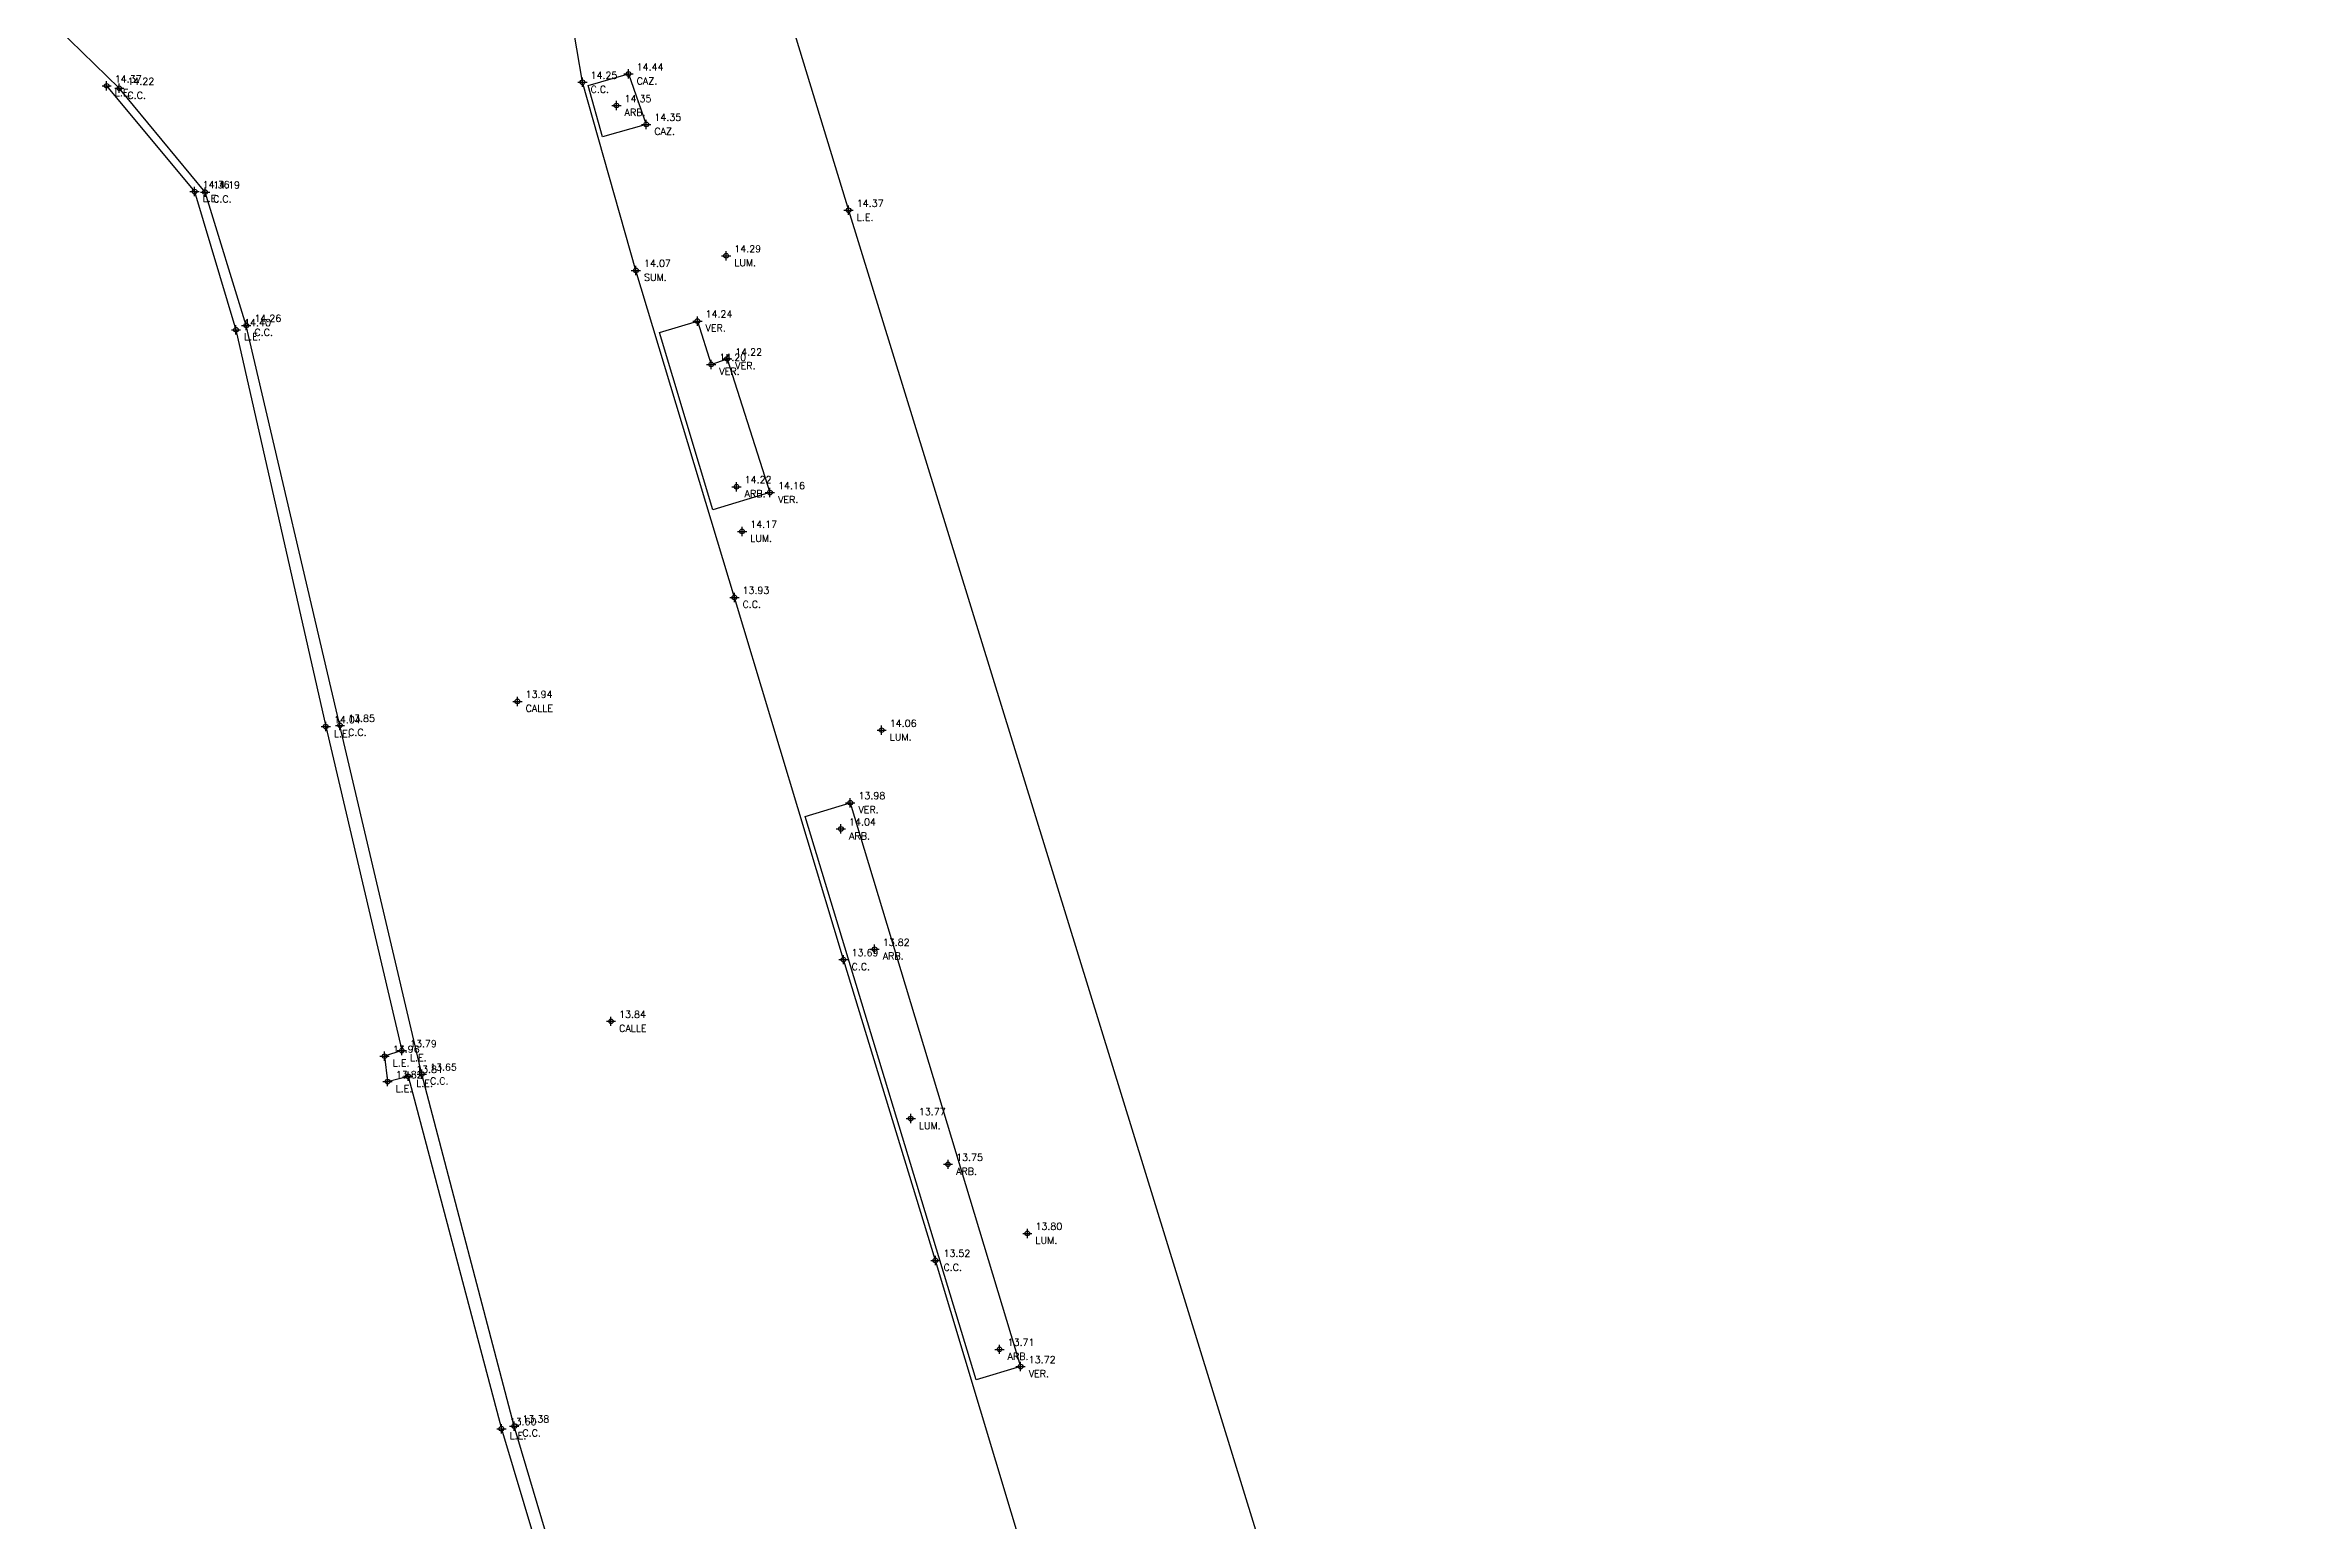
# Model space of a CAD drawing. Header units: metres. Extents: x 27389 to 27997, y 69801 to 70692.
# Drawn here: x 27652.6 to 27749.7, y 70498.1 to 70561.6 of the extents above; entities that cross this region are included whole.
import ezdxf

# ---------------------------------------------------------------- set-up
doc = ezdxf.new("R2010")
doc.units = ezdxf.units.M
for name, color, linetype in [('C.C.', 1, 'Continuous'), ('CAZ.', 3, 'Continuous'), ('L.E.', 130, 'Continuous'), ('Mro AU.', 8, 'Continuous'), ('VER.', 2, 'Continuous')]:
    doc.layers.add(name, color=color, linetype=linetype)
doc.styles.get("Standard").update_dxf_attribs({"font": 'simplex.shx'})

# ---------------------------------------------------------------- blocks, each defined once
blk = doc.blocks.new('*U5')
at = {"color": 0, "linetype": 'ByBlock', "lineweight": -2, "transparency": 16777216}
for p, q in [((-1, 0), (1, 0)), ((0, -1), (0, 1))]:
    blk.add_line(p, q, dxfattribs=at)
blk.add_circle((0, 0), 0.5, dxfattribs=at)

msp = doc.modelspace()

# ---------------------------------------------------------------- linework, layer by layer
at = {"layer": 'C.C.', "flags": 128}
msp.add_lwpolyline([(27749.662, 70371.436), (27742.932, 70367.952, -0.102186), (27738.68, 70367.1, -0.144233), (27735.657, 70368.01, -0.06504), (27733.553, 70369.814), (27730.535, 70378.154), (27724.232, 70399.077), (27722.257, 70405.632), (27720.344, 70411.977), (27716.889, 70423.339), (27714.657, 70430.992), (27713.884, 70433.469), (27709.578, 70447.712), (27705.774, 70460.283), (27699.972, 70479.448), (27695.481, 70494.225), (27690.943, 70509.321), (27686.984, 70522.268), (27682.288, 70537.866), (27678.045, 70551.945), (27675.744, 70560.044), (27674.766, 70565.804)], format="xyb", dxfattribs=at)
msp.add_lwpolyline([(27701.523, 70406.751), (27685.231, 70460.738), (27683.844, 70465.296), (27679.509, 70479.655), (27672.806, 70502.187), (27668.828, 70517.339), (27665.303, 70532.356), (27661.268, 70549.577), (27659.492, 70555.316), (27655.8, 70559.784), (27652.603, 70562.888)], dxfattribs=at)
at = {"layer": 'CAZ.', "flags": 128}
msp.add_lwpolyline([(27678.49, 70558.23), (27676.608, 70557.695), (27675.99, 70559.908), (27677.728, 70560.402)], close=True, dxfattribs=at)
at = {"layer": 'L.E.', "flags": 128}
msp.add_lwpolyline([(27679.487, 70607.323), (27676.24, 70606.778), (27677.691, 70597.385), (27674.449, 70596.4), (27679.439, 70579.975), (27687.207, 70554.532), (27713.607, 70468.915), (27718.533, 70452.625), (27724.578, 70434.56), (27732.182, 70408.351), (27741.769, 70376.124), (27746.818, 70374.111), (27748.748, 70374.953)], dxfattribs=at)
at = {"layer": 'Mro AU.', "flags": 128}
msp.add_lwpolyline([(27655.255, 70559.891), (27659.039, 70555.34), (27660.824, 70549.39), (27664.69, 70532.302), (27667.966, 70518.35), (27667.225, 70518.114), (27667.353, 70517.017), (27668.233, 70517.247), (27672.257, 70502.074), (27679.038, 70479.422), (27684.77, 70460.499), (27701.838, 70403.693), (27701.181, 70393.327)], dxfattribs=at)
at = {"layer": 'VER.'}
msp.add_line((27687.279, 70529.026), (27694.612, 70504.748), dxfattribs=at)
at = {"layer": 'VER.', "flags": 128}
msp.add_lwpolyline([(27679.061, 70549.265), (27680.695, 70549.763), (27681.287, 70547.895), (27681.974, 70548.137), (27683.818, 70542.38), (27681.36, 70541.639)], close=True, dxfattribs=at)
at = {"layer": 'VER.'}
msp.add_polyline3d([(27694.612, 70504.748, 13.724), (27692.7, 70504.171, 0), (27685.336, 70528.436, 0), (27687.279, 70529.026, 13.981)], dxfattribs=at)

# ---------------------------------------------------------------- block references
at = {"layer": 'VER.', "color": 1, "xscale": 0.2, "yscale": 0.2, "zscale": 0.2}
for p in [(27655.255, 70559.891, 14.37), (27655.8, 70559.784, 14.218), (27675.744, 70560.044, 14.251), (27677.728, 70560.402, 14.435), (27677.209, 70559.044, 14.35), (27678.49, 70558.23, 14.352), (27659.039, 70555.34, 14.355), (27659.492, 70555.316, 14.19), (27687.207, 70554.532, 14.369), (27681.932, 70552.573, 14.294), (27678.045, 70551.945, 14.067), (27660.824, 70549.39, 14.396), (27661.268, 70549.577, 14.263), (27680.695, 70549.763, 14.241), (27681.974, 70548.137, 14.223), (27681.287, 70547.895, 14.204), (27682.379, 70542.63, 14.217), (27683.818, 70542.38, 14.157), (27682.619, 70540.707, 14.173), (27682.288, 70537.866, 13.928), (27672.946, 70533.388, 13.94), (27664.69, 70532.302, 14.038), (27665.303, 70532.356, 13.854), (27688.629, 70532.148, 14.06), (27687.279, 70529.026, 13.981), (27686.874, 70527.895, 14.037), (27686.984, 70522.268, 13.689), (27688.325, 70522.72, 13.822), (27676.973, 70519.613, 13.839), (27667.225, 70518.114, 13.955), (27667.966, 70518.35, 13.79), (27668.233, 70517.247, 13.812), (27668.828, 70517.339, 13.646), (27667.353, 70517.017, 13.825), (27689.881, 70515.426, 13.766), (27691.487, 70513.456, 13.747), (27694.903, 70510.483, 13.8), (27690.943, 70509.321, 13.521), (27693.703, 70505.49, 13.713), (27694.612, 70504.748, 13.724), (27672.257, 70502.074, 13.603), (27672.806, 70502.187, 13.38)]:
    msp.add_blockref('*U5', p, dxfattribs=at)

# ---------------------------------------------------------------- texts
at = {"color": 3, "linetype": 'ByBlock', "insert": (27677.559, 70558.894), "char_height": 0.3, "attachment_point": 1}
msp.add_mtext('ARB.', dxfattribs=at)
at = {"layer": 'VER.', "color": 1, "char_height": 0.3, "attachment_point": 7}
for s, insert in [('14.37', (27655.605, 70560.041, 14.37)), ('14.22', (27656.15, 70559.934, 14.218)), ('14.25', (27676.094, 70560.194, 14.251)), ('14.44', (27678.078, 70560.552, 14.435)), ('14.35', (27677.559, 70559.194, 14.35)), ('14.35', (27678.84, 70558.38, 14.352)), ('14.36', (27659.389, 70555.49, 14.355)), ('14.19', (27659.842, 70555.466, 14.19)), ('14.37', (27687.557, 70554.682, 14.369)), ('14.07', (27678.395, 70552.095, 14.067)), ('14.29', (27682.282, 70552.723, 14.294)), ('14.40', (27661.174, 70549.54, 14.396)), ('14.26', (27661.618, 70549.727, 14.263)), ('14.24', (27681.045, 70549.913, 14.241)), ('14.20', (27681.637, 70548.045, 14.204)), ('14.22', (27682.324, 70548.287, 14.223)), ('14.22', (27682.729, 70542.78, 14.217)), ('14.16', (27684.168, 70542.53, 14.157)), ('14.17', (27682.969, 70540.857, 14.173)), ('13.93', (27682.638, 70538.016, 13.928)), ('13.94', (27673.296, 70533.538, 13.94)), ('13.85', (27665.653, 70532.506, 13.854)), ('14.04', (27665.04, 70532.452, 14.038)), ('14.06', (27688.979, 70532.298, 14.06)), ('13.98', (27687.629, 70529.176, 13.981)), ('14.04', (27687.224, 70528.045, 14.037)), ('13.82', (27688.675, 70522.87, 13.822)), ('13.69', (27687.334, 70522.418, 13.689)), ('13.84', (27677.323, 70519.763, 13.839)), ('13.96', (27667.575, 70518.264, 13.955)), ('13.79', (27668.316, 70518.5, 13.79)), ('13.82', (27667.703, 70517.167, 13.825)), ('13.81', (27668.583, 70517.397, 13.812)), ('13.65', (27669.178, 70517.489, 13.646)), ('13.77', (27690.231, 70515.576, 13.766)), ('13.75', (27691.837, 70513.606, 13.747)), ('13.80', (27695.253, 70510.633, 13.8)), ('13.52', (27691.293, 70509.471, 13.521)), ('13.71', (27694.053, 70505.64, 13.713)), ('13.72', (27694.962, 70504.898, 13.724)), ('13.60', (27672.607, 70502.224, 13.603)), ('13.38', (27673.156, 70502.337, 13.38))]:
    msp.add_mtext(s, dxfattribs=dict(at, insert=insert))
at = {"layer": 'VER.', "color": 3, "char_height": 0.3, "attachment_point": 1}
for s, insert in [('CAZ.', (27678.078, 70560.252, 14.435)), ('L.E.', (27655.605, 70559.741, 14.37)), ('C.C.', (27656.15, 70559.634, 14.218)), ('C.C.', (27676.094, 70559.894, 14.251)), ('ARB.', (27677.559, 70558.894, 14.35)), ('CAZ.', (27678.84, 70558.08, 14.352)), ('L.E.', (27659.389, 70555.19, 14.355)), ('C.C.', (27659.842, 70555.166, 14.19)), ('L.E.', (27687.557, 70554.382, 14.369)), ('LUM.', (27682.282, 70552.423, 14.294)), ('SUM.', (27678.395, 70551.795, 14.067)), ('C.C.', (27661.618, 70549.427, 14.263)), ('VER.', (27681.045, 70549.613, 14.241)), ('L.E.', (27661.174, 70549.24, 14.396)), ('VER.', (27681.637, 70547.745, 14.204)), ('VER.', (27682.324, 70547.987, 14.223)), ('ARB.', (27682.729, 70542.48, 14.217)), ('VER.', (27684.168, 70542.23, 14.157)), ('LUM.', (27682.969, 70540.557, 14.173)), ('C.C.', (27682.638, 70537.716, 13.928)), ('CALLE', (27673.296, 70533.238, 13.94)), ('L.E.', (27665.04, 70532.152, 14.038)), ('C.C.', (27665.653, 70532.206, 13.854)), ('LUM.', (27688.979, 70531.998, 14.06)), ('VER.', (27687.629, 70528.876, 13.981)), ('ARB.', (27687.224, 70527.745, 14.037)), ('C.C.', (27687.334, 70522.118, 13.689)), ('ARB.', (27688.675, 70522.57, 13.822)), ('CALLE', (27677.323, 70519.463, 13.839)), ('L.E.', (27667.575, 70517.964, 13.955)), ('L.E.', (27668.316, 70518.2, 13.79)), ('L.E.', (27667.703, 70516.867, 13.825)), ('L.E.', (27668.583, 70517.097, 13.812)), ('C.C.', (27669.178, 70517.189, 13.646)), ('LUM.', (27690.231, 70515.276, 13.766)), ('ARB.', (27691.837, 70513.306, 13.747)), ('LUM.', (27695.253, 70510.333, 13.8)), ('C.C.', (27691.293, 70509.171, 13.521)), ('ARB.', (27694.053, 70505.34, 13.713)), ('VER.', (27694.962, 70504.598, 13.724)), ('L.E.', (27672.607, 70501.924, 13.603)), ('C.C.', (27673.156, 70502.037, 13.38))]:
    msp.add_mtext(s, dxfattribs=dict(at, insert=insert))

doc.saveas('drawing.dxf')
